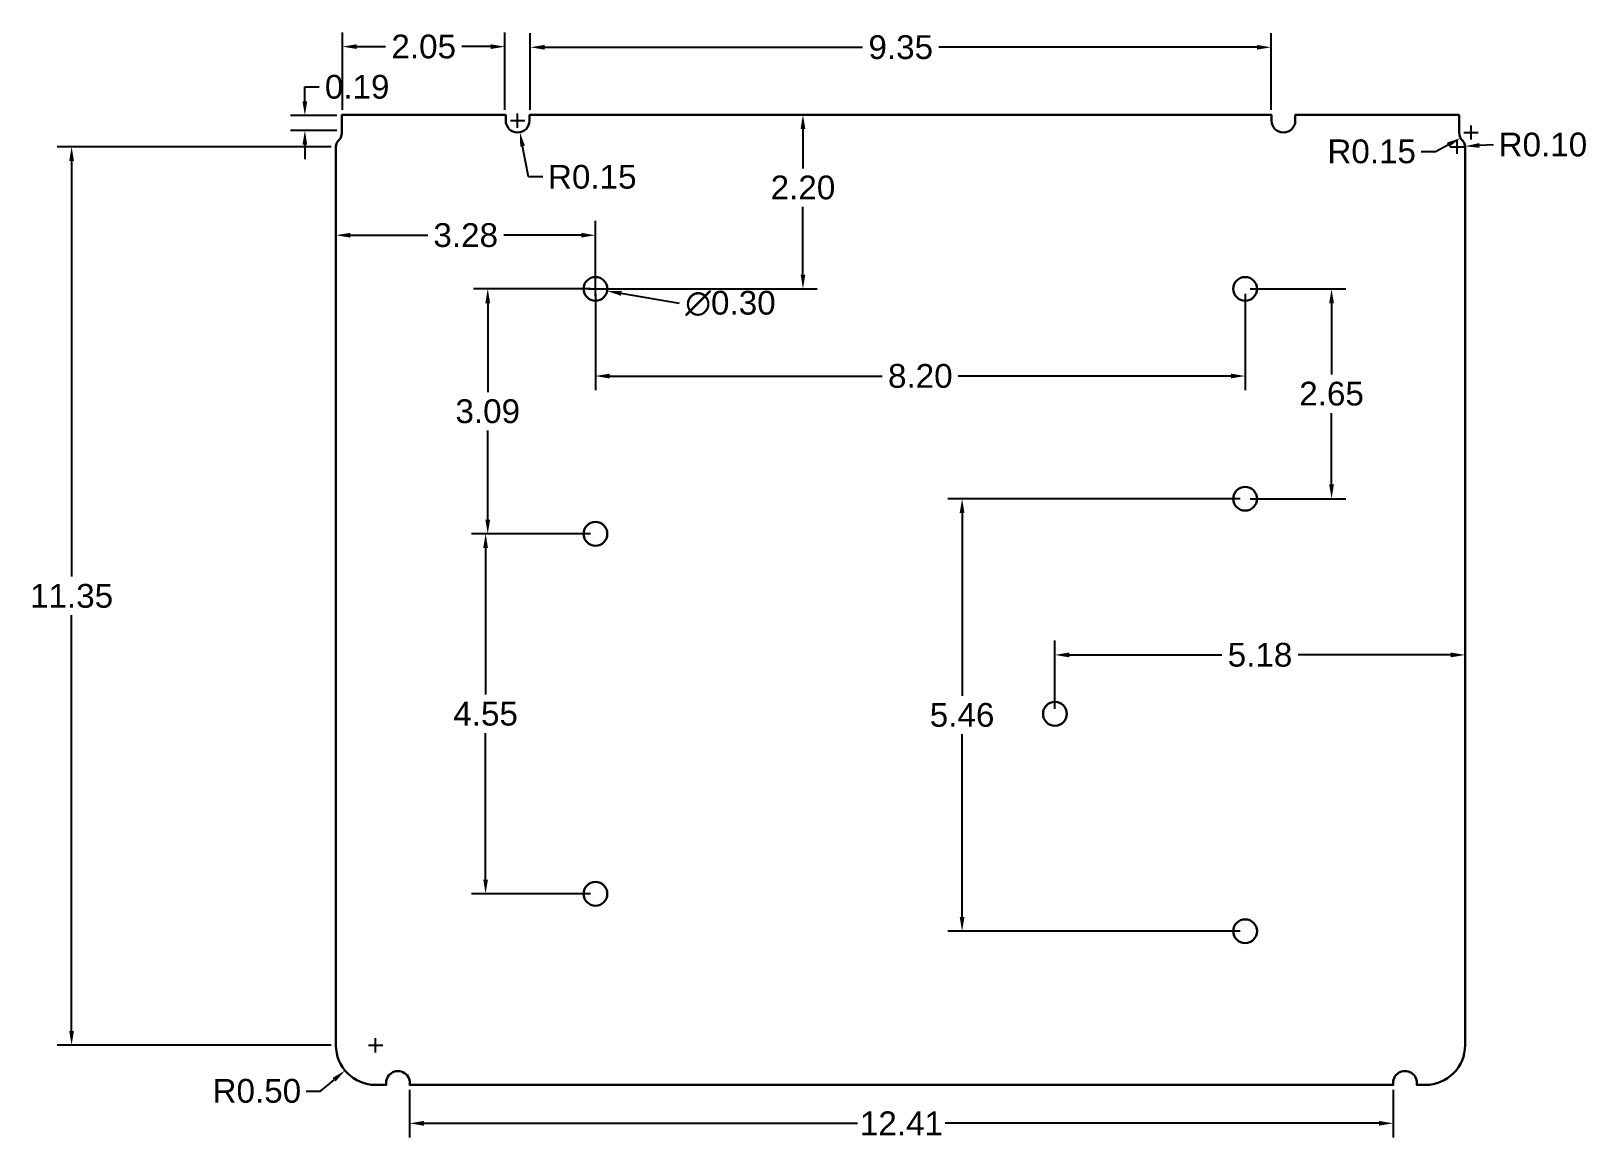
# Model space of a CAD drawing. Header units: centimetres. Extents: x 16.2 to 35.8, y 4.3 to 18.3.
import ezdxf

# ---------------------------------------------------------------- set-up
doc = ezdxf.new("R2010")
doc.units = ezdxf.units.CM
doc.header["$MEASUREMENT"] = 0
doc.layers.add('Cotare', color=2, linetype='Continuous', lineweight=0)
doc.layers.add('Fata protectie plastic', color=250, linetype='Continuous', lineweight=30)
doc.styles.get("Standard").update_dxf_attribs({"font": 'arial.ttf'})
doc.dimstyles.get("Standard").update_dxf_attribs({"dimtxt": 0.3, "dimasz": 0.18, "dimexe": 0.18, "dimexo": 0.0625, "dimgap": 0.09, "dimtad": 0, "dimtih": 1, "dimtoh": 1, "dimzin": 0, "dimdsep": 46, "dimtxsty": 'Standard', "dimcen": 0.09, "dimadec": 0, "dimazin": 0, "dimtfac": 1, "dimtofl": 0, "dimtmove": 0, "dimatfit": 3, "dimfxl": 1, "dimtolj": 1, "dimtzin": 0, "dimarcsym": 0})

# ---------------------------------------------------------------- blocks, each defined once
blk = doc.blocks.new('*D1')
at = {"layer": 'Cotare', "color": 0, "lineweight": -2, "transparency": 16777216}
for p, q in [((20.083, 17.313), (20.083, 18.289)), ((22.133, 17.313), (22.133, 18.289)), ((20.263, 18.109), (20.625, 18.109)), ((21.953, 18.109), (21.591, 18.109))]:
    blk.add_line(p, q, dxfattribs=at)
at = {"layer": 'Cotare', "color": 0, "transparency": 16777216}
for points in [[(20.263, 18.139), (20.263, 18.079), (20.083, 18.109)], [(21.953, 18.139), (21.953, 18.079), (22.133, 18.109)]]:
    blk.add_solid(points, dxfattribs=at)
at = {"layer": 'Defpoints', "color": 0, "transparency": 16777216}
for p in [(22.133, 18.109), (20.083, 17.25), (22.133, 17.25)]:
    blk.add_point(p, dxfattribs=at)
at = {"layer": 'Cotare', "color": 0, "transparency": 16777216, "insert": (21.108, 18.109), "char_height": 0.3, "attachment_point": 5}
blk.add_mtext('\\A1;2.05', dxfattribs=at)
blk = doc.blocks.new('*D2')
at = {"layer": 'Cotare', "color": 0, "lineweight": -2, "transparency": 16777216}
for p, q in [((22.453, 17.313), (22.453, 18.281)), ((31.802, 17.313), (31.802, 18.281)), ((22.633, 18.101), (26.647, 18.101)), ((31.622, 18.101), (27.608, 18.101))]:
    blk.add_line(p, q, dxfattribs=at)
at = {"layer": 'Cotare', "color": 0, "transparency": 16777216}
for points in [[(22.633, 18.131), (22.633, 18.071), (22.453, 18.101)], [(31.622, 18.131), (31.622, 18.071), (31.802, 18.101)]]:
    blk.add_solid(points, dxfattribs=at)
at = {"layer": 'Defpoints', "color": 0, "transparency": 16777216}
for p in [(31.802, 18.101), (22.453, 17.25), (31.802, 17.25)]:
    blk.add_point(p, dxfattribs=at)
at = {"layer": 'Cotare', "color": 0, "transparency": 16777216, "insert": (27.128, 18.101), "char_height": 0.3, "attachment_point": 5}
blk.add_mtext('\\A1;9.35', dxfattribs=at)
blk = doc.blocks.new('*D3')
at = {"layer": 'Cotare', "color": 0, "lineweight": -2, "transparency": 16777216}
for p, q in [((22.203, 17.175), (22.383, 17.175)), ((22.293, 17.085), (22.293, 17.265)), ((22.431, 16.464), (22.356, 16.851)), ((22.611, 16.464), (22.431, 16.464))]:
    blk.add_line(p, q, dxfattribs=at)
at = {"layer": 'Cotare', "color": 0, "transparency": 16777216}
blk.add_solid([(22.385, 16.857), (22.326, 16.845), (22.322, 17.028)], dxfattribs=at)
at = {"layer": 'Defpoints', "color": 0, "transparency": 16777216}
for p in [(22.293, 17.175), (22.322, 17.028)]:
    blk.add_point(p, dxfattribs=at)
at = {"layer": 'Cotare', "color": 0, "transparency": 16777216, "insert": (23.235, 16.464), "char_height": 0.3, "attachment_point": 5}
blk.add_mtext('\\A1;R0.15', dxfattribs=at)
blk = doc.blocks.new('*D5')
at = {"layer": 'Cotare', "color": 0, "lineweight": -2, "transparency": 16777216}
for p, q in [((19.608, 17.42), (19.608, 17.6)), ((19.608, 17.6), (19.788, 17.6)), ((20.01, 17.24), (19.428, 17.24)), ((20.01, 17.05), (19.428, 17.05)), ((19.608, 16.87), (19.608, 16.69))]:
    blk.add_line(p, q, dxfattribs=at)
at = {"layer": 'Cotare', "color": 0, "transparency": 16777216}
for points in [[(19.578, 17.42), (19.638, 17.42), (19.608, 17.24)], [(19.578, 16.87), (19.638, 16.87), (19.608, 17.05)]]:
    blk.add_solid(points, dxfattribs=at)
at = {"layer": 'Defpoints', "color": 0, "transparency": 16777216}
for p in [(19.608, 17.24), (20.073, 17.24), (20.073, 17.05)]:
    blk.add_point(p, dxfattribs=at)
at = {"layer": 'Cotare', "color": 0, "transparency": 16777216, "insert": (20.268, 17.6), "char_height": 0.3, "attachment_point": 5}
blk.add_mtext('\\A1;0.19', dxfattribs=at)
blk = doc.blocks.new('*D6')
at = {"layer": 'Cotare', "color": 0, "lineweight": -2, "transparency": 16777216}
for p, q in [((23.275, 14.96), (23.275, 15.14)), ((23.185, 15.05), (23.365, 15.05)), ((24.337, 14.866), (23.6, 14.994))]:
    blk.add_line(p, q, dxfattribs=at)
at = {"layer": 'Cotare', "color": 0, "transparency": 16777216}
blk.add_solid([(23.606, 15.023), (23.595, 14.964), (23.423, 15.024)], dxfattribs=at)
at = {"layer": 'Defpoints', "color": 0, "transparency": 16777216}
for p in [(23.128, 15.076), (23.423, 15.024)]:
    blk.add_point(p, dxfattribs=at)
at = {"layer": 'Cotare', "color": 0, "transparency": 16777216, "insert": (24.979, 14.866), "char_height": 0.3, "attachment_point": 5}
blk.add_mtext('\\A1;∅0.30', dxfattribs=at)
blk = doc.blocks.new('*D7')
at = {"layer": 'Cotare', "color": 0, "lineweight": -2, "transparency": 16777216}
for p, q in [((19.938, 16.846), (16.484, 16.846)), ((16.664, 16.666), (16.664, 11.417)), ((16.664, 5.68), (16.664, 10.93)), ((19.938, 5.5), (16.484, 5.5))]:
    blk.add_line(p, q, dxfattribs=at)
at = {"layer": 'Cotare', "color": 0, "transparency": 16777216}
for points in [[(16.634, 16.666), (16.694, 16.666), (16.664, 16.846)], [(16.634, 5.68), (16.694, 5.68), (16.664, 5.5)]]:
    blk.add_solid(points, dxfattribs=at)
at = {"layer": 'Defpoints', "color": 0, "transparency": 16777216}
for p in [(16.664, 16.846), (20, 16.846), (20, 5.5)]:
    blk.add_point(p, dxfattribs=at)
at = {"layer": 'Cotare', "color": 0, "transparency": 16777216, "insert": (16.664, 11.173), "char_height": 0.3, "attachment_point": 5}
blk.add_mtext('\\A1;11.35', dxfattribs=at)
blk = doc.blocks.new('*D8')
at = {"layer": 'Cotare', "color": 0, "lineweight": -2, "transparency": 16777216}
for p, q in [((20.41, 5.5), (20.59, 5.5)), ((20.5, 5.41), (20.5, 5.59)), ((19.625, 4.923), (19.805, 4.923)), ((19.805, 4.923), (19.977, 5.066))]:
    blk.add_line(p, q, dxfattribs=at)
at = {"layer": 'Cotare', "color": 0, "transparency": 16777216}
blk.add_solid([(19.958, 5.089), (19.996, 5.043), (20.115, 5.181)], dxfattribs=at)
at = {"layer": 'Defpoints', "color": 0, "transparency": 16777216}
for p in [(20.5, 5.5), (20.115, 5.181)]:
    blk.add_point(p, dxfattribs=at)
at = {"layer": 'Cotare', "color": 0, "transparency": 16777216, "insert": (19.002, 4.923), "char_height": 0.3, "attachment_point": 5}
blk.add_mtext('\\A1;R0.50', dxfattribs=at)
blk = doc.blocks.new('*D9')
at = {"layer": 'Cotare', "color": 0, "lineweight": -2, "transparency": 16777216}
for p, q in [((20.93, 4.938), (20.93, 4.335)), ((33.343, 4.938), (33.343, 4.335)), ((21.11, 4.515), (26.583, 4.515)), ((33.163, 4.515), (27.69, 4.515))]:
    blk.add_line(p, q, dxfattribs=at)
at = {"layer": 'Cotare', "color": 0, "transparency": 16777216}
for points in [[(21.11, 4.545), (21.11, 4.485), (20.93, 4.515)], [(33.163, 4.545), (33.163, 4.485), (33.343, 4.515)]]:
    blk.add_solid(points, dxfattribs=at)
at = {"layer": 'Defpoints', "color": 0, "transparency": 16777216}
for p in [(20.93, 5), (33.343, 5), (20.93, 4.515)]:
    blk.add_point(p, dxfattribs=at)
at = {"layer": 'Cotare', "color": 0, "transparency": 16777216, "insert": (27.137, 4.515), "char_height": 0.3, "attachment_point": 5}
blk.add_mtext('\\A1;12.41', dxfattribs=at)
blk = doc.blocks.new('*D10')
at = {"layer": 'Cotare', "color": 0, "lineweight": -2, "transparency": 16777216}
for p, q in [((34.325, 16.935), (34.325, 17.115)), ((34.235, 17.025), (34.415, 17.025)), ((33.695, 16.785), (33.875, 16.785)), ((33.875, 16.785), (34.034, 16.869))]:
    blk.add_line(p, q, dxfattribs=at)
at = {"layer": 'Cotare', "color": 0, "transparency": 16777216}
blk.add_solid([(34.02, 16.896), (34.048, 16.843), (34.193, 16.954)], dxfattribs=at)
at = {"layer": 'Defpoints', "color": 0, "transparency": 16777216}
for p in [(34.193, 16.954), (34.325, 17.025)]:
    blk.add_point(p, dxfattribs=at)
at = {"layer": 'Cotare', "color": 0, "transparency": 16777216, "insert": (33.071, 16.785), "char_height": 0.3, "attachment_point": 5}
blk.add_mtext('\\A1;R0.15', dxfattribs=at)
blk = doc.blocks.new('*D11')
at = {"layer": 'Cotare', "color": 0, "lineweight": -2, "transparency": 16777216}
for p, q in [((34.15, 16.756), (34.15, 16.936)), ((34.06, 16.846), (34.24, 16.846)), ((34.609, 16.871), (34.43, 16.861))]:
    blk.add_line(p, q, dxfattribs=at)
at = {"layer": 'Cotare', "color": 0, "transparency": 16777216}
blk.add_solid([(34.428, 16.891), (34.431, 16.831), (34.25, 16.852)], dxfattribs=at)
at = {"layer": 'Defpoints', "color": 0, "transparency": 16777216}
for p in [(34.15, 16.846), (34.25, 16.852)]:
    blk.add_point(p, dxfattribs=at)
at = {"layer": 'Cotare', "color": 0, "transparency": 16777216, "insert": (35.232, 16.871), "char_height": 0.3, "attachment_point": 5}
blk.add_mtext('\\A1;R0.10', dxfattribs=at)
blk = doc.blocks.new('*D13')
at = {"layer": 'Cotare', "color": 0, "lineweight": -2, "transparency": 16777216}
for p, q in [((23.338, 17.25), (26.074, 17.25)), ((25.894, 17.07), (25.894, 16.572)), ((25.894, 15.23), (25.894, 16.085)), ((23.338, 15.05), (26.074, 15.05))]:
    blk.add_line(p, q, dxfattribs=at)
at = {"layer": 'Cotare', "color": 0, "transparency": 16777216}
for points in [[(25.864, 17.07), (25.924, 17.07), (25.894, 17.25)], [(25.864, 15.23), (25.924, 15.23), (25.894, 15.05)]]:
    blk.add_solid(points, dxfattribs=at)
at = {"layer": 'Defpoints', "color": 0, "transparency": 16777216}
for p in [(23.275, 17.25), (25.894, 17.25), (23.275, 15.05)]:
    blk.add_point(p, dxfattribs=at)
at = {"layer": 'Cotare', "color": 0, "transparency": 16777216, "insert": (25.894, 16.329), "char_height": 0.3, "attachment_point": 5}
blk.add_mtext('\\A1;2.20', dxfattribs=at)
blk = doc.blocks.new('*D14')
at = {"layer": 'Cotare', "color": 0, "lineweight": -2, "transparency": 16777216}
for p, q in [((23.275, 14.988), (23.275, 13.77)), ((31.474, 14.988), (31.474, 13.77)), ((23.455, 13.95), (26.895, 13.95)), ((31.294, 13.95), (27.854, 13.95))]:
    blk.add_line(p, q, dxfattribs=at)
at = {"layer": 'Cotare', "color": 0, "transparency": 16777216}
for points in [[(23.455, 13.98), (23.455, 13.92), (23.275, 13.95)], [(31.294, 13.98), (31.294, 13.92), (31.474, 13.95)]]:
    blk.add_solid(points, dxfattribs=at)
at = {"layer": 'Defpoints', "color": 0, "transparency": 16777216}
for p in [(23.275, 15.05), (31.474, 15.05), (31.474, 13.95)]:
    blk.add_point(p, dxfattribs=at)
at = {"layer": 'Cotare', "color": 0, "transparency": 16777216, "insert": (27.375, 13.95), "char_height": 0.3, "attachment_point": 5}
blk.add_mtext('\\A1;8.20', dxfattribs=at)
blk = doc.blocks.new('*D15')
at = {"layer": 'Cotare', "color": 0, "lineweight": -2, "transparency": 16777216}
for p, q in [((31.537, 15.05), (32.745, 15.05)), ((32.565, 14.87), (32.565, 13.969)), ((32.565, 12.581), (32.565, 13.482)), ((31.537, 12.401), (32.745, 12.401))]:
    blk.add_line(p, q, dxfattribs=at)
at = {"layer": 'Cotare', "color": 0, "transparency": 16777216}
for points in [[(32.535, 14.87), (32.595, 14.87), (32.565, 15.05)], [(32.535, 12.581), (32.595, 12.581), (32.565, 12.401)]]:
    blk.add_solid(points, dxfattribs=at)
at = {"layer": 'Defpoints', "color": 0, "transparency": 16777216}
for p in [(31.474, 15.05), (31.474, 12.401), (32.565, 12.401)]:
    blk.add_point(p, dxfattribs=at)
at = {"layer": 'Cotare', "color": 0, "transparency": 16777216, "insert": (32.565, 13.726), "char_height": 0.3, "attachment_point": 5}
blk.add_mtext('\\A1;2.65', dxfattribs=at)
blk = doc.blocks.new('*D16')
at = {"layer": 'Cotare', "color": 0, "lineweight": -2, "transparency": 16777216}
for p, q in [((23.213, 15.05), (21.736, 15.05)), ((21.916, 14.87), (21.916, 13.747)), ((21.916, 12.138), (21.916, 13.261)), ((23.213, 11.958), (21.736, 11.958))]:
    blk.add_line(p, q, dxfattribs=at)
at = {"layer": 'Cotare', "color": 0, "transparency": 16777216}
for points in [[(21.886, 14.87), (21.946, 14.87), (21.916, 15.05)], [(21.886, 12.138), (21.946, 12.138), (21.916, 11.958)]]:
    blk.add_solid(points, dxfattribs=at)
at = {"layer": 'Defpoints', "color": 0, "transparency": 16777216}
for p in [(23.275, 15.05), (21.916, 11.958), (23.275, 11.958)]:
    blk.add_point(p, dxfattribs=at)
at = {"layer": 'Cotare', "color": 0, "transparency": 16777216, "insert": (21.916, 13.504), "char_height": 0.3, "attachment_point": 5}
blk.add_mtext('\\A1;3.09', dxfattribs=at)
blk = doc.blocks.new('*D17')
at = {"layer": 'Cotare', "color": 0, "lineweight": -2, "transparency": 16777216}
for p, q in [((23.213, 11.958), (21.709, 11.958)), ((21.889, 11.778), (21.889, 9.928)), ((21.889, 7.593), (21.889, 9.443)), ((23.213, 7.413), (21.709, 7.413))]:
    blk.add_line(p, q, dxfattribs=at)
at = {"layer": 'Cotare', "color": 0, "transparency": 16777216}
for points in [[(21.859, 11.778), (21.919, 11.778), (21.889, 11.958)], [(21.859, 7.593), (21.919, 7.593), (21.889, 7.413)]]:
    blk.add_solid(points, dxfattribs=at)
at = {"layer": 'Defpoints', "color": 0, "transparency": 16777216}
for p in [(23.275, 11.958), (21.889, 7.413), (23.275, 7.413)]:
    blk.add_point(p, dxfattribs=at)
at = {"layer": 'Cotare', "color": 0, "transparency": 16777216, "insert": (21.889, 9.685), "char_height": 0.3, "attachment_point": 5}
blk.add_mtext('\\A1;4.55', dxfattribs=at)
blk = doc.blocks.new('*D18')
at = {"layer": 'Cotare', "color": 0, "lineweight": -2, "transparency": 16777216}
for p, q in [((29.074, 9.748), (29.074, 10.609)), ((34.25, 9.748), (34.25, 10.609)), ((29.254, 10.429), (31.182, 10.429)), ((34.07, 10.429), (32.142, 10.429))]:
    blk.add_line(p, q, dxfattribs=at)
at = {"layer": 'Cotare', "color": 0, "transparency": 16777216}
for points in [[(29.254, 10.459), (29.254, 10.399), (29.074, 10.429)], [(34.07, 10.459), (34.07, 10.399), (34.25, 10.429)]]:
    blk.add_solid(points, dxfattribs=at)
at = {"layer": 'Defpoints', "color": 0, "transparency": 16777216}
for p in [(34.25, 10.429), (29.074, 9.685), (34.25, 9.685)]:
    blk.add_point(p, dxfattribs=at)
at = {"layer": 'Cotare', "color": 0, "transparency": 16777216, "insert": (31.662, 10.429), "char_height": 0.3, "attachment_point": 5}
blk.add_mtext('\\A1;5.18', dxfattribs=at)
blk = doc.blocks.new('*D19')
at = {"layer": 'Cotare', "color": 0, "lineweight": -2, "transparency": 16777216}
for p, q in [((31.412, 12.401), (27.722, 12.401)), ((27.902, 12.221), (27.902, 9.914)), ((27.902, 7.12), (27.902, 9.427)), ((31.412, 6.94), (27.722, 6.94))]:
    blk.add_line(p, q, dxfattribs=at)
at = {"layer": 'Cotare', "color": 0, "transparency": 16777216}
for points in [[(27.872, 12.221), (27.932, 12.221), (27.902, 12.401)], [(27.872, 7.12), (27.932, 7.12), (27.902, 6.94)]]:
    blk.add_solid(points, dxfattribs=at)
at = {"layer": 'Defpoints', "color": 0, "transparency": 16777216}
for p in [(27.902, 12.401), (31.474, 12.401), (31.474, 6.94)]:
    blk.add_point(p, dxfattribs=at)
at = {"layer": 'Cotare', "color": 0, "transparency": 16777216, "insert": (27.902, 9.67), "char_height": 0.3, "attachment_point": 5}
blk.add_mtext('\\A1;5.46', dxfattribs=at)
blk = doc.blocks.new('*D20')
at = {"layer": 'Cotare', "color": 0, "lineweight": -2, "transparency": 16777216}
for p, q in [((20, 15.113), (20, 15.908)), ((23.275, 15.113), (23.275, 15.908)), ((20.18, 15.728), (21.158, 15.728)), ((23.095, 15.728), (22.117, 15.728))]:
    blk.add_line(p, q, dxfattribs=at)
at = {"layer": 'Cotare', "color": 0, "transparency": 16777216}
for points in [[(20.18, 15.758), (20.18, 15.698), (20, 15.728)], [(23.095, 15.758), (23.095, 15.698), (23.275, 15.728)]]:
    blk.add_solid(points, dxfattribs=at)
at = {"layer": 'Defpoints', "color": 0, "transparency": 16777216}
for p in [(20, 15.728), (20, 15.05), (23.275, 15.05)]:
    blk.add_point(p, dxfattribs=at)
at = {"layer": 'Cotare', "color": 0, "transparency": 16777216, "insert": (21.638, 15.728), "char_height": 0.3, "attachment_point": 5}
blk.add_mtext('\\A1;3.28', dxfattribs=at)

msp = doc.modelspace()

# ---------------------------------------------------------------- linework, layer by layer
at = {"layer": 'Fata protectie plastic'}
msp.add_lwpolyline([(20.073, 17.05), (20.073, 17.24, -0.414214), (20.083, 17.25), (22.133, 17.25, -0.414214), (22.143, 17.24), (22.143, 17.175, 1), (22.443, 17.175), (22.443, 17.24, -0.414214), (22.453, 17.25), (31.802, 17.25, -0.414214), (31.807, 17.245), (31.807, 17.175, 1), (32.107, 17.175), (32.107, 17.245, -0.414214), (32.112, 17.25), (34.165, 17.25, -0.414214), (34.175, 17.24), (34.175, 17.025, 0.201513), (34.22, 16.918, -0.201513), (34.25, 16.846), (34.25, 5.5, -0.414214), (33.75, 5), (33.639, 5, 1.183216), (33.343, 5), (20.93, 5, 1.183216), (20.635, 5), (20.5, 5, -0.414214), (20, 5.5), (20, 16.846, -0.201513), (20.03, 16.918, 0.245471)], format="xyb", close=True, dxfattribs=at)
for centre in [(23.275, 15.05), (31.474, 15.05), (31.474, 12.401), (23.275, 11.958), (29.074, 9.685), (23.275, 7.413), (31.474, 6.94)]:
    msp.add_circle(centre, 0.15, dxfattribs=at)

# ---------------------------------------------------------------- dimensions: what is measured, and where the dimension line sits
at = {"layer": 'Cotare'}
for base, p1, p2, picture, middle in [((22.133, 18.109), (20.083, 17.25), (22.133, 17.25), '*D1', (21.108, 18.109)), ((31.802, 18.101), (22.453, 17.25), (31.802, 17.25), '*D2', (27.128, 18.101)), ((20, 15.7282), (23.2753, 15.05), (20, 15.05), '*D20', (21.6377, 15.7282)), ((31.474, 13.95), (23.275, 15.05), (31.474, 15.05), '*D14', (27.375, 13.95)), ((34.25, 10.429), (29.074, 9.685), (34.25, 9.685), '*D18', (31.662, 10.429)), ((20.93, 4.515), (33.343, 5), (20.93, 5), '*D9', (27.137, 4.515))]:
    dim = msp.add_linear_dim(base=base, p1=p1, p2=p2, dimstyle='Standard', dxfattribs=at)
    dim.commit()
    dim.dimension.update_dxf_attribs({"geometry": picture, "text_midpoint": middle})
for base, p1, p2, picture, middle in [((19.608, 17.24), (20.073, 17.05), (20.073, 17.24), '*D5', (20.268, 17.6)), ((16.664, 16.846), (20, 5.5), (20, 16.846), '*D7', (16.664, 11.173)), ((21.916, 11.958), (23.275, 15.05), (23.275, 11.958), '*D16', (21.916, 13.504)), ((32.565, 12.401), (31.474, 15.05), (31.474, 12.401), '*D15', (32.565, 13.726)), ((27.902, 12.401), (31.474, 6.94), (31.474, 12.401), '*D19', (27.902, 9.67)), ((21.8888, 7.4126), (23.2753, 11.9583), (23.2753, 7.4126), '*D17', (21.8888, 9.6854))]:
    dim = msp.add_linear_dim(base=base, p1=p1, p2=p2, angle=90, dimstyle='Standard', dxfattribs=at)
    dim.commit()
    dim.dimension.update_dxf_attribs({"geometry": picture, "text_midpoint": middle})
for center, mpoint, picture, middle in [((22.293, 17.175), (22.322, 17.028), '*D3', (23.235, 16.464)), ((20.5, 5.5), (20.115, 5.181), '*D8', (19.002, 4.923))]:
    dim = msp.add_radius_dim(center=center, mpoint=mpoint, dimstyle='Standard', dxfattribs=at)
    dim.commit()
    dim.dimension.update_dxf_attribs({"geometry": picture, "text_midpoint": middle, "dimtype": 164})
dim = msp.add_linear_dim(base=(25.894, 17.25), p1=(23.275, 15.05), p2=(23.275, 17.25), angle=90, dimstyle='Standard', dxfattribs=at)
dim.commit()
dim.dimension.update_dxf_attribs({"geometry": '*D13', "text_midpoint": (25.894, 16.329), "dimtype": 160})
for center, mpoint, picture, middle in [((34.325, 17.025), (34.193, 16.954), '*D10', (33.071, 16.785)), ((34.15, 16.846), (34.25, 16.852), '*D11', (35.232, 16.871))]:
    dim = msp.add_radius_dim(center=center, mpoint=mpoint, dimstyle='Standard', dxfattribs=at)
    dim.commit()
    dim.dimension.update_dxf_attribs({"geometry": picture, "text_midpoint": middle})
dim = msp.add_diameter_dim_2p(p1=(23.128, 15.076), p2=(23.423, 15.024), dimstyle='Standard', dxfattribs=at)
dim.commit()
dim.dimension.update_dxf_attribs({"geometry": '*D6', "text_midpoint": (24.337, 14.866), "dimtype": 163})

doc.saveas('drawing.dxf')
